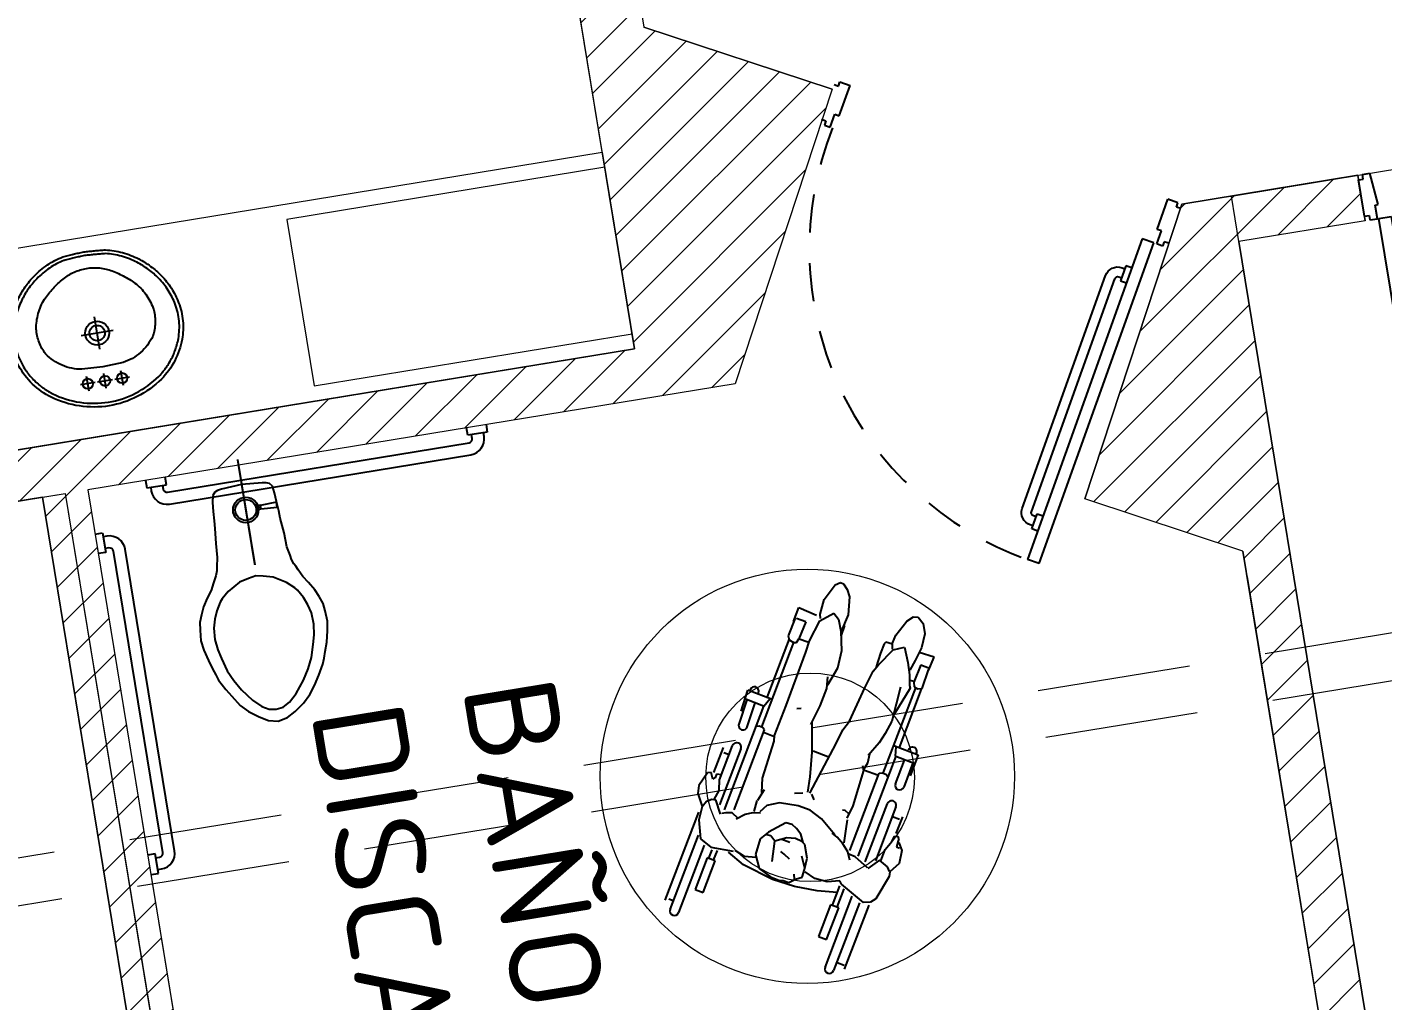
# Model space of a CAD drawing. Header units: metres. Extents: x 2 to 659295185, y -28 to 1124222152.
# Drawn here: x 655625.574 to 655629.992, y 1126396.661 to 1126399.835 of the extents above; entities that cross this region are included whole.
import ezdxf

# ---------------------------------------------------------------- set-up
doc = ezdxf.new("R2010")
doc.units = ezdxf.units.M
doc.header["$MEASUREMENT"] = 0
for name, pattern in [('CCSM_C1_CUERPO EL$0$CONTINUA', [0]), ('CCSM_C1_CUERPO EL$0$DASHED', [0.75, 0.5, -0.25]), ('CCSM_C1_CUERPO EL$0$HIDDEN', [0.375, 0.25, -0.125]), ('CCSM_C1_CUERPO EL$0$HIDDEN2', [0.1875, 0.125, -0.0625]), ('DASHDOT', [1, 0.5, -0.25, 0, -0.25])]:
    doc.linetypes.add(name, pattern=pattern)
doc.layers.get('0').update_dxf_attribs({"linetype": 'CONTINUOUS'})
for name, color, linetype in [('CCSM_C1_CUERPO EL$0$A-AREAS COMERCIALES', 151, 'CONTINUOUS'), ('CCSM_C1_CUERPO EL$0$A-PARED', 2, 'CCSM_C1_CUERPO EL$0$CONTINUA'), ('CCSM_C1_CUERPO EL$0$A-PROYECCIONES', 5, 'CCSM_C1_CUERPO EL$0$DASHED'), ('CCSM_C1_CUERPO EL$0$A-PUERTA', 5, 'CCSM_C1_CUERPO EL$0$CONTINUA'), ('CCSM_C1_CUERPO EL$0$A-SANITARIOS', 3, 'CONTINUOUS'), ('CCSM_C1_CUERPO EL$0$A-TEXTOS AREAS', 7, 'CCSM_C1_CUERPO EL$0$CONTINUA'), ('CCSM_C1_CUERPO EL$0$A_PAREDES DE SERVICIO', 2, 'CCSM_C1_CUERPO EL$0$CONTINUA')]:
    doc.layers.add(name, color=color, linetype=linetype)
doc.layers.add('LOCALES ASIGNADOS', color=41, linetype='DASHDOT', lineweight=0)
doc.styles.add('CCSM_C1_CUERPO EL$0$Standard', font='txt_____.ttf')

# ---------------------------------------------------------------- blocks, each defined once
blk = doc.blocks.new('CCSM_C1_CUERPO EL$0$lavamanos')
at = {"linetype": 'Continuous'}
for p, q in [((-1.14567, -2.91338), (-2.87008, -2.91338)), ((-2.00787, -2.04724), (-2.00787, -3.77559)), ((-0.8622, -2.91338), (0.8622, -2.91338)), ((0, -2.04724), (0, -3.77559)), ((1.14567, -2.91338), (2.87008, -2.91338)), ((2.00787, -2.04724), (2.00787, -3.77559)), ((0, -6.61811), (0, -10.38976)), ((-1.88583, -8.50393), (1.88583, -8.50393))]:
    blk.add_line(p, q, dxfattribs=at)
for points in [[(0, -17.99212), (-0.15602, -17.98496), (-0.31178, -17.97732), (-0.46676, -17.96923), (-0.62247, -17.96061), (-0.7774, -17.95154), (-0.93305, -17.94193), (-1.08792, -17.93189), (-1.24321, -17.92132), (-1.24409, -17.92126), (-1.40018, -17.91107), (-1.55581, -17.90029), (-1.7108, -17.88895), (-1.86635, -17.87695), (-2.02185, -17.86434), (-2.17729, -17.85112), (-2.33209, -17.83734), (-2.48664, -17.82298), (-2.48819, -17.82283), (-2.7321, -17.76466), (-2.9741, -17.70033), (-3.21422, -17.62983), (-3.4526, -17.55314), (-3.68878, -17.47039), (-3.92289, -17.38154), (-4.15451, -17.28676), (-4.3831, -17.18628), (-4.38583, -17.18504), (-4.61263, -17.07783), (-4.836, -16.96507), (-5.05637, -16.84657), (-5.2736, -16.7224), (-5.48754, -16.59265), (-5.69793, -16.45748), (-5.90487, -16.31683), (-6.10726, -16.17149), (-6.11024, -16.16929), (-6.27287, -16.04616), (-6.43208, -15.92036), (-6.58866, -15.7913), (-6.74256, -15.65905), (-6.8937, -15.52366), (-7.04202, -15.38519), (-7.18756, -15.24358), (-7.32904, -15.10015), (-7.33071, -15.09842), (-7.47169, -14.95052), (-7.6088, -14.80093), (-7.74293, -14.64866), (-7.87401, -14.49376), (-8.00211, -14.33619), (-8.12696, -14.17623), (-8.24863, -14.01384), (-8.36614, -13.85039), (-8.36797, -13.84777), (-8.50025, -13.65325), (-8.62668, -13.45667), (-8.74803, -13.25691), (-8.86431, -13.054), (-8.9753, -12.8483), (-9.08105, -12.6397), (-9.18137, -12.42859), (-9.27559, -12.21653), (-9.36657, -11.99892), (-9.45134, -11.78056), (-9.53044, -11.56007), (-9.6038, -11.33761), (-9.67138, -11.11333), (-9.73313, -10.88737), (-9.78902, -10.6599), (-9.83858, -10.43307), (-9.88817, -10.16833), (-9.9285, -9.90369), (-9.95981, -9.63782), (-9.98205, -9.37117), (-9.99523, -9.10379), (-9.99931, -8.83997), (-9.99443, -8.57243), (-9.98031, -8.30315), (-9.98012, -8.30043), (-9.95723, -8.03641), (-9.92507, -7.77125), (-9.88387, -7.50746), (-9.83362, -7.24512), (-9.77443, -6.98478), (-9.70635, -6.72662), (-9.62943, -6.47083), (-9.54331, -6.21653), (-9.54108, -6.21034), (-9.42519, -5.90571), (-9.29761, -5.60409), (-9.15896, -5.30725), (-9.0095, -5.0157), (-8.84949, -4.72997), (-8.67901, -4.45019), (-8.49844, -4.17699), (-8.30709, -3.90944), (-8.10673, -3.65144), (-7.896, -3.39996), (-7.67614, -3.15661), (-7.44739, -2.92165), (-7.21002, -2.69534), (-6.96428, -2.47795), (-6.71071, -2.26995), (-6.44882, -2.07086), (-6.4474, -2.06985), (-6.09342, -1.8285), (-5.72945, -1.60035), (-5.35697, -1.38637), (-4.97653, -1.1869), (-4.58869, -1.00223), (-4.19402, -0.83262), (-3.79311, -0.67834), (-3.38583, -0.53937), (-3.38148, -0.53797), (-2.97062, -0.41452), (-2.55462, -0.30671), (-2.1348, -0.21491), (-1.71177, -0.13925), (-1.28615, -0.07986), (-0.85858, -0.03682), (-0.42966, -0.01018), (0, 0), (0.42963, -0.01033), (0.85867, -0.03702), (1.28621, -0.08015), (1.71194, -0.13969), (2.13491, -0.21549), (2.55482, -0.30751), (2.97072, -0.41554), (3.38189, -0.53937), (3.78887, -0.67819), (4.18996, -0.83242), (4.58469, -1.00185), (4.97278, -1.18636), (5.35351, -1.38562), (5.72617, -1.59924), (6.0905, -1.82709), (6.44479, -2.068), (6.44882, -2.07086), (6.45017, -2.07185), (6.71159, -2.27052), (6.96469, -2.47832), (7.20981, -2.69548), (7.4466, -2.9217), (7.67469, -3.15662), (7.89383, -3.39998), (8.10359, -3.65128), (8.30315, -3.90944), (8.49534, -4.17689), (8.67685, -4.45036), (8.84803, -4.73025), (9.00872, -5.01629), (9.1587, -5.30809), (9.29776, -5.60525), (9.42572, -5.90736), (9.54188, -6.21255), (9.54331, -6.21653), (9.62943, -6.47084), (9.70633, -6.72652), (9.77441, -6.98469), (9.83361, -7.24504), (9.88386, -7.50739), (9.92507, -7.77118), (9.95722, -8.03623), (9.98013, -8.30043), (9.98032, -8.30315), (9.99443, -8.57236), (9.99931, -8.84003), (9.99523, -9.10374), (9.98205, -9.37112), (9.95979, -9.63791), (9.92848, -9.90378), (9.88817, -10.16832), (9.83858, -10.43307), (9.83797, -10.43598), (9.78765, -10.66236), (9.73129, -10.88918), (9.66927, -11.11468), (9.60166, -11.33855), (9.52854, -11.56054), (9.44988, -11.78078), (9.36576, -11.999), (9.27559, -12.21653), (9.18048, -12.42865), (9.07944, -12.63991), (8.97322, -12.84862), (8.86195, -13.05451), (8.74556, -13.25773), (8.6242, -13.45801), (8.49793, -13.65523), (8.36614, -13.85039), (8.24854, -14.01397), (8.12687, -14.17636), (8.00201, -14.33631), (7.87401, -14.49376), (7.74293, -14.64866), (7.6087, -14.80104), (7.47159, -14.95063), (7.33071, -15.09842), (7.18852, -15.24243), (7.04257, -15.38427), (6.89358, -15.52312), (6.74182, -15.65872), (6.58715, -15.79121), (6.42973, -15.92042), (6.26975, -16.04622), (6.1063, -16.16929), (5.90409, -16.31515), (5.69734, -16.45615), (5.48694, -16.59165), (5.27292, -16.72162), (5.05566, -16.84583), (4.83521, -16.96427), (4.61158, -17.07691), (4.38467, -17.18378), (4.38189, -17.18504), (4.15347, -17.28579), (3.92197, -17.38088), (3.68808, -17.46994), (3.4521, -17.55286), (3.2139, -17.62968), (2.9738, -17.7003), (2.73195, -17.76467), (2.48819, -17.82283), (2.48664, -17.82298), (2.33209, -17.83734), (2.17669, -17.85117), (2.02124, -17.86439), (1.86635, -17.87695), (1.7108, -17.88895), (1.55521, -17.90034), (1.39957, -17.91111), (1.24409, -17.92126), (1.24321, -17.92132), (1.08792, -17.93189), (0.9323, -17.94198), (0.7774, -17.95154), (0.62172, -17.96065), (0.46676, -17.96923), (0.31102, -17.97736), (0.15602, -17.98496), (0, -17.99212)], [(0, -16.06299), (-0.18792, -16.0599), (-0.37554, -16.05066), (-0.56285, -16.03525), (-0.74947, -16.01371), (-0.93536, -15.98605), (-1.12025, -15.95229), (-1.30384, -15.91251), (-1.4859, -15.86675), (-1.48819, -15.86614), (-1.49138, -15.86528), (-1.672, -15.81354), (-1.8507, -15.75596), (-2.02734, -15.69259), (-2.20181, -15.62348), (-2.374, -15.54866), (-2.54358, -15.46828), (-2.71043, -15.3824), (-2.87402, -15.29133), (-3.04605, -15.19008), (-3.21542, -15.08647), (-3.38315, -14.9799), (-3.5489, -14.8706), (-3.71277, -14.7585), (-3.87486, -14.64352), (-4.03483, -14.52591), (-4.19175, -14.40641), (-4.19291, -14.40551), (-4.34937, -14.28142), (-4.50255, -14.1558), (-4.65382, -14.02758), (-4.80284, -13.89704), (-4.94986, -13.76398), (-5.09456, -13.62867), (-5.23718, -13.49089), (-5.37629, -13.35207), (-5.37795, -13.35039), (-5.37876, -13.34942), (-5.52197, -13.17233), (-5.65854, -12.99125), (-5.78892, -12.80566), (-5.91297, -12.61578), (-6.03053, -12.42182), (-6.14144, -12.2241), (-6.24566, -12.02265), (-6.34252, -11.81889), (-6.34294, -11.81798), (-6.4347, -11.60908), (-6.51887, -11.39832), (-6.59586, -11.18484), (-6.66561, -10.96878), (-6.72798, -10.75058), (-6.78293, -10.5304), (-6.83039, -10.30848), (-6.87008, -10.08661), (-6.87037, -10.08329), (-6.88356, -9.88894), (-6.88978, -9.69559), (-6.88918, -9.50479), (-6.88176, -9.31148), (-6.86748, -9.11856), (-6.84635, -8.92626), (-6.81842, -8.73484), (-6.78346, -8.5433), (-6.78313, -8.54172), (-6.74096, -8.35347), (-6.69168, -8.16565), (-6.63561, -7.97975), (-6.57283, -7.796), (-6.50342, -7.61466), (-6.42746, -7.43595), (-6.34506, -7.26013), (-6.25591, -7.08661), (-6.08348, -6.85262), (-5.89907, -6.62679), (-5.70371, -6.41048), (-5.49777, -6.20413), (-5.28179, -6.00827), (-5.05633, -5.82341), (-4.82195, -5.65), (-4.57874, -5.48819), (-4.32876, -5.34015), (-4.07122, -5.20434), (-3.80737, -5.08145), (-3.53769, -4.97171), (-3.26299, -4.87546), (-2.9838, -4.79287), (-2.70086, -4.72417), (-2.41481, -4.66952), (-2.41339, -4.66929), (0, -4.56693), (2.41339, -4.66929), (2.41481, -4.66952), (2.70086, -4.72417), (2.98371, -4.79285), (3.26291, -4.87543), (3.5376, -4.97168), (3.80729, -5.08142), (4.07114, -5.2043), (4.32869, -5.34011), (4.57874, -5.48819), (4.82187, -5.64995), (5.05626, -5.82335), (5.28173, -6.00821), (5.49771, -6.20407), (5.70365, -6.41042), (5.89907, -6.62679), (6.08348, -6.85262), (6.25591, -7.08661), (6.34414, -7.2601), (6.42574, -7.43587), (6.50097, -7.61437), (6.5698, -7.79552), (6.63207, -7.97894), (6.68777, -8.16455), (6.73678, -8.35195), (6.77883, -8.5399), (6.77953, -8.5433), (6.81538, -8.73475), (6.84411, -8.92617), (6.8659, -9.11858), (6.88074, -9.31165), (6.88859, -9.50514), (6.88948, -9.69608), (6.88343, -9.88963), (6.8703, -10.08407), (6.87008, -10.08661), (6.83037, -10.30858), (6.7829, -10.5305), (6.72795, -10.75068), (6.66558, -10.96888), (6.59586, -11.18484), (6.51887, -11.39832), (6.4347, -11.60908), (6.34294, -11.81798), (6.34252, -11.81889), (6.24562, -12.02262), (6.14129, -12.22398), (6.03014, -12.42165), (5.91231, -12.61541), (5.78792, -12.80504), (5.65714, -12.9903), (5.52016, -13.17091), (5.37646, -13.34749), (5.37402, -13.35039), (5.23533, -13.48965), (5.09309, -13.6277), (4.94864, -13.76317), (4.8019, -13.89615), (4.65278, -14.02673), (4.50159, -14.15462), (4.34823, -14.27992), (4.19174, -14.40337), (4.18898, -14.40551), (4.03258, -14.52531), (3.87308, -14.64318), (3.71169, -14.75815), (3.54833, -14.87031), (3.38305, -14.97961), (3.2159, -15.08603), (3.04692, -15.18953), (2.87543, -15.29051), (2.87402, -15.29133), (2.87064, -15.29327), (2.7069, -15.38393), (2.53994, -15.46947), (2.37031, -15.54958), (2.19818, -15.62419), (2.02374, -15.69321), (1.84717, -15.75658), (1.66865, -15.81423), (1.48819, -15.86614), (1.4859, -15.86675), (1.30384, -15.91251), (1.12016, -15.95231), (0.93536, -15.98605), (0.74947, -16.01371), (0.56285, -16.03525), (0.37554, -16.05066), (0.18792, -16.0599), (0, -16.06299)]]:
    blk.add_lwpolyline(points, close=True, dxfattribs=at)
blk.add_lwpolyline([(0, -0.43307), (-0.0032, -0.43309), (-0.41557, -0.44293), (-0.82705, -0.4685), (-1.23741, -0.50981), (-1.64573, -0.56674), (-2.05158, -0.63924), (-2.45453, -0.72723), (-2.85365, -0.83052), (-3.24803, -0.94881), (-3.63967, -1.08338), (-4.02553, -1.23249), (-4.40547, -1.39606), (-4.77897, -1.57387), (-5.14533, -1.76558), (-5.50434, -1.97107), (-5.85533, -2.18998), (-6.19685, -2.42126), (-6.19827, -2.42231), (-6.2887, -2.49008), (-6.37749, -2.55848), (-6.46537, -2.62804), (-6.55222, -2.69867), (-6.63824, -2.77053), (-6.7233, -2.84351), (-6.80739, -2.91761), (-6.88976, -2.99212), (-6.97274, -3.06918), (-7.0539, -3.14641), (-7.13418, -3.22475), (-7.21345, -3.30404), (-7.29177, -3.38434), (-7.36908, -3.46561), (-7.44528, -3.54774), (-7.51968, -3.62992), (-7.52139, -3.63182), (-7.52994, -3.6414), (-7.53828, -3.65087), (-7.54653, -3.66038), (-7.55471, -3.66995), (-7.56284, -3.6796), (-7.57088, -3.68929), (-7.57885, -3.69904), (-7.58661, -3.70866), (-7.59313, -3.71598), (-7.60096, -3.72476), (-7.60895, -3.73372), (-7.61679, -3.74249), (-7.62464, -3.75126), (-7.63265, -3.7602), (-7.64051, -3.76896), (-7.64982, -3.77933), (-7.65354, -3.78346), (-7.77251, -3.92911), (-7.88765, -4.07645), (-7.9995, -4.22614), (-8.10806, -4.37823), (-8.2133, -4.53265), (-8.31516, -4.68931), (-8.4136, -4.84814), (-8.50787, -5.00787), (-8.50846, -5.00889), (-8.60047, -5.17295), (-8.6881, -5.33775), (-8.77195, -5.50437), (-8.85211, -5.67293), (-8.92848, -5.84325), (-9.00102, -6.01523), (-9.06964, -6.18868), (-9.13386, -6.3622), (-9.21541, -6.60277), (-9.2883, -6.84446), (-9.35302, -7.08859), (-9.40945, -7.33476), (-9.45752, -7.5827), (-9.49718, -7.83201), (-9.52841, -8.08263), (-9.55101, -8.3323), (-9.55118, -8.33464), (-9.56448, -8.58891), (-9.56894, -8.84181), (-9.56479, -9.09102), (-9.55192, -9.34362), (-9.53034, -9.59552), (-9.50007, -9.84664), (-9.46116, -10.09645), (-9.41339, -10.34645), (-9.36597, -10.56168), (-9.31264, -10.77768), (-9.25391, -10.99213), (-9.18973, -11.20515), (-9.12019, -11.41649), (-9.04537, -11.62587), (-8.96522, -11.83341), (-8.87925, -12.04028), (-8.87795, -12.0433), (-8.78772, -12.24568), (-8.69175, -12.44739), (-8.59074, -12.64662), (-8.48477, -12.84325), (-8.37396, -13.03704), (-8.25824, -13.2281), (-8.13777, -13.4162), (-8.01181, -13.60236), (-7.8991, -13.75924), (-7.78256, -13.91489), (-7.66288, -14.06833), (-7.54019, -14.21938), (-7.41464, -14.36786), (-7.28609, -14.51395), (-7.15468, -14.65748), (-7.01968, -14.79921), (-7.01804, -14.8009), (-6.88233, -14.93771), (-6.74301, -15.07248), (-6.60095, -15.20433), (-6.45608, -15.33332), (-6.30869, -15.4592), (-6.15872, -15.582), (-6.00614, -15.70177), (-5.85039, -15.81889), (-5.65802, -15.95721), (-5.46155, -16.09113), (-5.26164, -16.22013), (-5.05866, -16.34397), (-4.8525, -16.46272), (-4.64353, -16.57616), (-4.43164, -16.68435), (-4.21654, -16.7874), (-4.00016, -16.88334), (-3.7808, -16.97381), (-3.55914, -17.05851), (-3.33535, -17.13737), (-3.10943, -17.21039), (-2.88181, -17.27743), (-2.65252, -17.33848), (-2.42126, -17.3937), (-2.4164, -17.39414), (-2.26792, -17.40746), (-2.11711, -17.42063), (-1.96627, -17.43345), (-1.81637, -17.44583), (-1.66547, -17.45794), (-1.51454, -17.46969), (-1.36456, -17.48101), (-1.2126, -17.49212), (-1.21195, -17.49216), (-1.06192, -17.50172), (-0.91055, -17.51099), (-0.75821, -17.51996), (-0.60681, -17.5285), (-0.45538, -17.53668), (-0.30393, -17.54449), (-0.15246, -17.55193), (0, -17.55905), (0.00328, -17.5589), (0.15446, -17.55184), (0.30468, -17.54445), (0.45581, -17.53664), (0.60599, -17.52851), (0.75707, -17.51995), (0.90721, -17.51107), (1.05825, -17.50176), (1.20866, -17.49212), (1.36029, -17.48111), (1.51241, -17.46969), (1.66354, -17.45797), (1.8156, -17.44581), (1.96667, -17.43337), (2.11867, -17.42047), (2.26968, -17.4073), (2.42031, -17.39379), (2.42126, -17.3937), (2.65238, -17.33852), (2.88181, -17.27743), (3.10943, -17.21039), (3.33521, -17.13742), (3.55901, -17.05856), (3.7808, -16.97381), (4.00016, -16.88334), (4.21654, -16.7874), (4.43164, -16.68435), (4.6434, -16.57622), (4.8525, -16.46272), (5.05854, -16.34404), (5.26164, -16.22013), (5.46143, -16.09121), (5.65802, -15.95721), (5.85039, -15.81889), (6.00615, -15.70175), (6.15862, -15.58207), (6.30859, -15.45926), (6.4561, -15.33329), (6.60087, -15.20439), (6.74295, -15.07252), (6.88238, -14.93765), (7.01804, -14.8009), (7.01969, -14.79921), (7.02105, -14.79782), (7.15567, -14.65643), (7.28652, -14.5133), (7.41453, -14.36744), (7.53947, -14.21913), (7.66147, -14.06821), (7.78039, -13.91485), (7.89609, -13.75922), (8.00787, -13.60236), (8.0096, -13.59989), (8.13606, -13.41435), (8.25698, -13.22677), (8.37307, -13.03615), (8.48432, -12.84251), (8.59052, -12.64621), (8.69167, -12.44726), (8.78775, -12.24567), (8.87795, -12.0433), (8.87925, -12.04028), (8.96517, -11.83354), (9.04532, -11.62599), (9.12019, -11.41649), (9.18969, -11.20528), (9.25387, -10.99226), (9.31264, -10.77768), (9.36594, -10.56181), (9.41339, -10.34645), (9.46031, -10.09655), (9.49841, -9.84683), (9.528, -9.59584), (9.54903, -9.34411), (9.56147, -9.0917), (9.56532, -8.84263), (9.56069, -8.59006), (9.54733, -8.33598), (9.54724, -8.33464), (9.5471, -8.33258), (9.52539, -8.08282), (9.49496, -7.83221), (9.45595, -7.58269), (9.40843, -7.33476), (9.35241, -7.08849), (9.28802, -6.8444), (9.2153, -6.60265), (9.13386, -6.3622), (9.06964, -6.18868), (9.00097, -6.01512), (8.92843, -5.84313), (8.85211, -5.67293), (8.77195, -5.50437), (8.68804, -5.33764), (8.60041, -5.17283), (8.50846, -5.00889), (8.50787, -5.00787), (8.41351, -4.84809), (8.31492, -4.68927), (8.21283, -4.53269), (8.10729, -4.37842), (7.99834, -4.22653), (7.88605, -4.07709), (7.77047, -3.93019), (7.6509, -3.785), (7.64961, -3.78346), (7.64773, -3.78111), (7.64044, -3.77207), (7.63296, -3.7629), (7.6254, -3.75376), (7.6178, -3.74469), (7.61012, -3.73564), (7.60241, -3.72667), (7.59461, -3.71773), (7.58661, -3.70866), (7.5849, -3.70676), (7.57635, -3.69719), (7.56803, -3.68774), (7.55976, -3.6782), (7.55157, -3.66863), (7.54346, -3.65899), (7.53542, -3.6493), (7.52744, -3.63955), (7.51969, -3.62992), (7.44528, -3.54773), (7.36897, -3.46549), (7.29174, -3.38431), (7.21341, -3.30399), (7.13412, -3.22469), (7.05392, -3.14644), (6.97266, -3.06909), (6.88976, -2.99212), (6.8073, -2.91758), (6.7232, -2.84362), (6.63798, -2.77074), (6.55187, -2.69913), (6.46467, -2.62864), (6.3766, -2.55945), (6.28759, -2.49147), (6.19691, -2.42419), (6.19291, -2.42126), (5.85224, -2.18986), (5.50224, -1.97105), (5.1442, -1.76567), (4.77877, -1.5741), (4.40618, -1.39645), (4.02713, -1.23307), (3.64214, -1.08419), (3.25136, -0.94988), (3.24803, -0.94881), (2.85263, -0.8305), (2.45261, -0.72723), (2.04878, -0.63926), (1.64205, -0.56678), (1.2327, -0.50984), (0.82163, -0.46856), (0.40913, -0.44298), (-0.00394, -0.43307)], dxfattribs=at)
for centre, radius in [((-2.00787, -2.91338), 0.59055), ((0, -2.91338), 0.59055), ((2.00787, -2.91338), 0.59056), ((0, -8.50393), 1.37795), ((0, -8.50393), 0.88583)]:
    blk.add_circle(centre, radius, dxfattribs=at)
blk = doc.blocks.new('CCSM_C1_CUERPO EL$0$P.Izq 120.15')
for p, q in [((0.045, 1.11), (0.085, 1.11)), ((0.045, 1.11), (0.045, 0)), ((0.085, 0), (0.085, 1.11)), ((0.015, 0), (0.035, 0)), ((0.015, -0.015), (0.015, 0)), ((0.035, 0), (0.035, -0.045)), ((1.165, 0), (1.165, -0.045)), ((1.185, 0), (1.165, 0)), ((1.185, -0.015), (1.185, 0)), ((0, -0.015), (0.015, -0.015)), ((0.045, 0), (0.085, 0)), ((1.2, -0.015), (1.185, -0.015)), ((0.035, -0.045), (0.05, -0.045)), ((0.05, -0.045), (0.05, -0.15)), ((1.165, -0.045), (1.15, -0.045)), ((1.15, -0.045), (1.15, -0.15)), ((0, -0.135), (0.015, -0.135)), ((0.015, -0.135), (0.015, -0.15)), ((0.015, -0.15), (0.05, -0.15)), ((1.185, -0.15), (1.15, -0.15)), ((1.2, -0.135), (1.185, -0.135)), ((1.185, -0.135), (1.185, -0.15))]:
    blk.add_line(p, q)
at = {"color": 8, "linetype": 'CCSM_C1_CUERPO EL$0$HIDDEN', "ltscale": 0.5}
blk.add_arc((0.085, 0.0371), 1.0729, 358.02, 90, dxfattribs=at)
blk = doc.blocks.new('CCSM_C1_CUERPO EL$0$A$C477957CC')
for p, q in [((0.0644, 0.089), (1.06, 0.089)), ((0.0644, 0.05), (1.06, 0.05)), ((0, 0.025), (0.0644, 0.025)), ((0, 0), (0, 0.025)), ((0.0127, 0.025), (0.0127, 0.0373)), ((0.0517, 0.025), (0.0517, 0.0373)), ((0.0644, 0.025), (0.0644, 0)), ((1.06, 0.025), (1.06, 0)), ((1.1244, 0.025), (1.06, 0.025)), ((1.0727, 0.0373), (1.0727, 0.025)), ((1.1117, 0.0373), (1.1117, 0.025)), ((1.1244, 0), (1.1244, 0.025))]:
    blk.add_line(p, q)
at = {"extrusion": (0, 0, -1)}
for centre, major_axis, start_param, end_param in [((0.0644, 0.0373), (-0.0366, 0.0366), 5.497787, 7.068583), ((1.06, 0.0373), (-0.0366, 0.0366), 0.785398, 2.356194), ((0.0644, 0.0373), (-0.00898, 0.00898), 5.497787, 7.068583), ((1.06, 0.0373), (-0.00898, 0.00898), 0.785398, 2.356194)]:
    blk.add_ellipse(centre, major_axis=major_axis, ratio=1, start_param=start_param, end_param=end_param, dxfattribs=at)
blk = doc.blocks.new('CCSM_C1_CUERPO EL$0$A$C077E482F')
at = {"rotation": 248.3725170405168}
blk.add_blockref('CCSM_C1_CUERPO EL$0$P.Izq 120.15', (0.1395, -0.0552), dxfattribs=at)
blk.add_blockref('CCSM_C1_CUERPO EL$0$P.Izq 120.15', (0.1395, -0.0552), dxfattribs=at)
at = {"layer": 'CCSM_C1_CUERPO EL$0$A-SANITARIOS', "xscale": 0.8099999998583836, "yscale": 0.8099999998583836, "zscale": 0.8099999998583836, "rotation": 158.3725170225021}
blk.add_blockref('CCSM_C1_CUERPO EL$0$A$C477957CC', (1.0484, -0.507), dxfattribs=at)
blk.add_blockref('CCSM_C1_CUERPO EL$0$A$C477957CC', (1.0484, -0.507), dxfattribs=at)
blk = doc.blocks.new('CCSM_C1_CUERPO EL$0$water')
at = {"linetype": 'Continuous'}
for p, q in [((-1.78, 25.69), (-2.85, 24.95)), ((-0.83, 26.23), (-1.78, 25.69)), ((0.24, 26.46), (-0.83, 26.23)), ((1.3, 26.21), (0.24, 26.46)), ((2.24, 25.65), (1.3, 26.21)), ((3.29, 24.89), (2.24, 25.65)), ((-3.68, 24.13), (-4.36, 23.23)), ((-2.85, 24.95), (-3.68, 24.13)), ((-1.32, 24.58), (-2.23, 23.76)), ((-0.56, 25.01), (-1.32, 24.58)), ((0.23, 25.12), (-0.56, 25.01)), ((1.01, 24.99), (0.23, 25.12)), ((1.76, 24.55), (1.01, 24.99)), ((2.65, 23.72), (1.76, 24.55)), ((4.11, 24.06), (3.29, 24.89)), ((4.85, 22.91), (4.11, 24.06)), ((-4.36, 23.23), (-5, 22.17)), ((-2.23, 23.76), (-3.26, 22.43)), ((3.67, 22.37), (2.65, 23.72)), ((5.4, 22.08), (4.85, 22.91)), ((-5.64, 21.04), (-5.92, 20.41)), ((-5, 22.17), (-5.64, 21.04)), ((-3.98, 21.3), (-4.54, 20.12)), ((-3.26, 22.43), (-3.98, 21.3)), ((4.36, 21.22), (3.67, 22.37)), ((4.9, 20.04), (4.36, 21.22)), ((6.01, 20.93), (5.4, 22.08)), ((-6.12, 19.7), (-6.49, 18.72)), ((-5.92, 20.41), (-6.12, 19.7)), ((-4.54, 20.12), (-4.95, 18.71)), ((5.29, 18.61), (4.9, 20.04)), ((6.21, 20.3), (6.01, 20.93)), ((6.48, 19.59), (6.21, 20.3)), ((6.74, 18.6), (6.48, 19.59)), ((-6.49, 18.72), (-6.77, 17.5)), ((-4.95, 18.71), (-5.24, 17.69)), ((5.55, 17.59), (5.29, 18.61)), ((7.09, 17.38), (6.74, 18.6)), ((-6.77, 17.5), (-6.94, 16.44)), ((-5.24, 17.69), (-5.4, 16.51)), ((-5.4, 16.51), (-5.34, 15.25)), ((5.7, 16.41), (5.55, 17.59)), ((7.23, 16.31), (7.09, 17.38)), ((-6.94, 16.44), (-6.87, 15.26)), ((-6.87, 15.26), (-6.76, 14.43)), ((-5.34, 15.25), (-5.07, 14.3)), ((5.32, 14.2), (5.61, 15.15)), ((5.61, 15.15), (5.7, 16.41)), ((7.02, 14.31), (7.14, 15.13)), ((7.14, 15.13), (7.23, 16.31)), ((-6.76, 14.43), (-6.45, 13.6)), ((-6.45, 13.6), (-6.11, 12.77)), ((-5.07, 14.3), (-4.72, 13.43)), ((4.96, 13.34), (5.32, 14.2)), ((6.7, 13.48), (7.02, 14.31)), ((-6.11, 12.77), (-5.56, 11.86)), ((-4.72, 13.43), (-4.22, 12.52)), ((-4.22, 12.52), (-3.95, 12.2)), ((-3.95, 12.2), (-3.16, 11.49)), ((3.37, 11.43), (4.16, 12.13)), ((4.16, 12.13), (4.44, 12.44)), ((4.44, 12.44), (4.96, 13.34)), ((5.77, 11.76), (6.33, 12.66)), ((6.33, 12.66), (6.7, 13.48)), ((-5.56, 11.86), (-5.02, 11.11)), ((-5.02, 11.11), (-4.63, 10.32)), ((-3.16, 11.49), (-1.79, 10.65)), ((-1.79, 10.65), (-0.73, 10.36)), ((0.92, 10.35), (1.99, 10.61)), ((1.99, 10.61), (3.37, 11.43)), ((4.82, 10.23), (5.22, 11.02)), ((5.22, 11.02), (5.77, 11.76)), ((-4.63, 10.32), (-4.44, 9.88)), ((-4.44, 9.88), (-4.28, 9.57)), ((-4.28, 9.57), (-4.09, 9.05)), ((-4.09, 9.05), (-4.02, 8.58)), ((-0.73, 10.36), (0.09, 10.2)), ((0.09, 10.2), (0.92, 10.35)), ((4.25, 8.98), (4.46, 9.49)), ((4.46, 9.49), (4.62, 9.8)), ((4.62, 9.8), (4.82, 10.23)), ((-4.02, 8.58), (-3.83, 7.59)), ((-3.83, 7.59), (-3.77, 6.02)), ((0, -2.83), (0, 8.98)), ((3.87, 5.95), (3.97, 7.52)), ((3.97, 7.52), (4.17, 8.51)), ((4.17, 8.51), (4.25, 8.98)), ((-3.77, 6.02), (-3.62, 4.36)), ((3.7, 4.3), (3.87, 5.95)), ((-3.62, 4.36), (-3.59, 3.54)), ((-3.59, 3.54), (-3.52, 2.47)), ((-1.67, 2.97), (-3.48, 3.1)), ((-3.48, 3.1), (-3.48, 2.55)), ((-1.35, 3.08), (-1.36, 2.45)), ((-1.15, 3.08), (-1.35, 3.08)), ((-1.16, 2.45), (-1.15, 3.08)), ((3.57, 2.41), (3.65, 3.47)), ((3.65, 3.47), (3.7, 4.3)), ((-3.52, 2.47), (-3.45, 1.49)), ((-3.48, 2.55), (-1.67, 2.61)), ((-1.67, 2.61), (-1.67, 2.97)), ((-1.39, 2.97), (-1.67, 2.97)), ((-1.67, 2.97), (-1.67, 2.57)), ((-1.67, 2.57), (-1.39, 2.57)), ((-1.39, 2.57), (-1.39, 2.97)), ((-1.36, 2.45), (-1.16, 2.45)), ((3.48, 1.43), (3.57, 2.41)), ((-3.45, 1.49), (-3.34, 0.74)), ((-3.34, 0.74), (-3.07, 0.38)), ((-3.07, 0.38), (-2.71, 0.26)), ((-2.71, 0.26), (-2.28, 0.18)), ((-2.28, 0.18), (0, 0)), ((0, 0), (2.28, 0.14)), ((2.28, 0.14), (2.72, 0.21)), ((2.72, 0.21), (3.07, 0.33)), ((3.07, 0.33), (3.35, 0.68)), ((3.35, 0.68), (3.48, 1.43))]:
    blk.add_line(p, q, dxfattribs=at)
at = {"linetype": 'Continuous', "const_width": 0.2}
blk.add_lwpolyline([(0, -2.83), (0, 8.98)], dxfattribs=at)
for radius in [1.41, 1.16]:
    blk.add_circle((0, 2.84), radius)
blk = doc.blocks.new('CCSM_C1_CUERPO EL$0$A$C7EB734CE')
for p, q in [((0.4253, 0.0418), (0.4044, 0.0365)), ((0.4662, 0.0326), (0.4253, 0.0418)), ((0.3583, 0.0171), (0.1043, 0.0171)), ((0.1115, 0.0092), (0.1115, -0.0041)), ((0.3393, 0.0092), (0.2925, -0.0133)), ((0.3762, 0.0132), (0.3393, 0.0092)), ((0.4044, 0.0365), (0.3762, 0.0132)), ((0.3762, 0.0132), (0.3936, 0.0075)), ((0.3936, 0.0075), (0.4038, -0.0045)), ((0.4552, 0.0129), (0.4705, 0.0236)), ((0.4607, 0.008), (0.4552, 0.0129)), ((0.4714, 0.0082), (0.4607, 0.008)), ((0.4705, 0.0236), (0.4662, 0.0326)), ((0.4746, -0.0046), (0.4714, 0.0082)), ((0.5447, 0.0171), (0.4722, 0.0171)), ((0.5319, -0.0055), (0.5319, 0.0101)), ((0.6881, 0.003), (0.6187, -0.0002)), ((0.7132, 0.0102), (0.6531, 0.0069)), ((0.6881, -0.0455), (0.6881, 0.0088)), ((0.7132, -0.0608), (0.7132, 0.0101)), ((0.7165, 0.0043), (0.7132, 0.0042)), ((0.0858, -0.0048), (0.2999, -0.0048)), ((0.2807, -0.0293), (0.0858, -0.0293)), ((0.2925, -0.0133), (0.2818, -0.0476)), ((0.3741, -0.0403), (0.4057, -0.0145)), ((0.5585, -0.0293), (0.3968, -0.0293)), ((0.4038, -0.0045), (0.4057, -0.0145)), ((0.4052, -0.0103), (0.4323, -0.0143)), ((0.4323, -0.0143), (0.4609, -0.0045)), ((0.46, -0.0048), (0.5585, -0.0048)), ((0.6198, -0.024), (0.6879, -0.0208)), ((0.7132, -0.0197), (0.7176, -0.0195)), ((0.2514, -0.0486), (0.1598, -0.0486)), ((0.1598, -0.0486), (0.1598, -0.0721)), ((0.1598, -0.0721), (0.2514, -0.0721)), ((0.2514, -0.0721), (0.2514, -0.0486)), ((0.2514, -0.0673), (0.2795, -0.0673)), ((0.252, -0.0536), (0.276, -0.0536)), ((0.2818, -0.0476), (0.2935, -0.1081)), ((0.3826, -0.0524), (0.3774, -0.0434)), ((0.3805, -0.0886), (0.3892, -0.0687)), ((0.3892, -0.0687), (0.3826, -0.0524)), ((0.6881, -0.0455), (0.3884, -0.0455)), ((0.398, -0.0707), (0.6295, -0.0707)), ((0.6214, -0.0996), (0.6218, -0.0706)), ((0.6334, -0.0529), (0.6295, -0.0455)), ((0.6295, -0.0707), (0.6334, -0.0634)), ((0.6334, -0.0634), (0.6334, -0.0529)), ((0.6338, -0.0605), (0.8803, -0.0605)), ((0.6882, -0.0457), (0.7127, -0.0539)), ((0.8822, -0.0454), (0.7132, -0.0454)), ((0.88, -0.0462), (0.877, -0.0602)), ((0.8772, -0.061), (0.8795, -0.067)), ((0.8795, -0.067), (0.8917, -0.0698)), ((0.8892, -0.04), (0.88, -0.0462)), ((0.9402, -0.0407), (0.8892, -0.04)), ((0.9409, -0.0714), (0.8917, -0.0698)), ((0.8918, -0.0709), (0.8924, -0.0956)), ((0.9703, -0.0384), (0.9299, -0.039)), ((0.9409, -0.0714), (0.9407, -0.044)), ((0.9704, -0.0393), (0.9683, -0.091)), ((0.2688, -0.1465), (0.2862, -0.0968)), ((0.3973, -0.1026), (0.3763, -0.0845)), ((0.4079, -0.1199), (0.3973, -0.1026)), ((0.5052, -0.1116), (0.6099, -0.1052)), ((0.6099, -0.1052), (0.6242, -0.1007)), ((0.6242, -0.1007), (0.7108, -0.1017)), ((0.7108, -0.1017), (0.8649, -0.1003)), ((0.8649, -0.1003), (0.8966, -0.0988)), ((0.8966, -0.0988), (0.957, -0.1055)), ((0.957, -0.1055), (0.9898, -0.1337)), ((0.9636, -0.1043), (0.9738, -0.1)), ((0.9738, -0.1), (1.0148, -0.0961)), ((1.0148, -0.0961), (1.0624, -0.1094)), ((1.0624, -0.1094), (1.0729, -0.1204)), ((0.2969, -0.111), (0.2912, -0.1399)), ((0.2912, -0.1399), (0.3002, -0.1717)), ((0.4154, -0.1403), (0.4079, -0.1199)), ((0.413, -0.1228), (0.4438, -0.12)), ((0.4403, -0.1489), (0.4174, -0.1371)), ((0.4458, -0.1212), (0.4789, -0.1275)), ((0.4682, -0.1239), (0.5052, -0.1116)), ((0.7144, -0.1316), (0.7187, -0.1418)), ((0.9898, -0.1337), (0.9791, -0.1504)), ((1.062, -0.1444), (1.0459, -0.1571)), ((1.0733, -0.1296), (1.062, -0.1444)), ((1.0729, -0.1204), (1.0733, -0.1296)), ((0.2593, -0.2342), (0.2688, -0.1465)), ((0.3062, -0.1674), (0.2747, -0.1896)), ((0.3502, -0.1644), (0.3062, -0.1674)), ((0.3745, -0.1785), (0.3502, -0.1644)), ((0.3674, -0.1879), (0.3663, -0.1768)), ((0.4148, -0.2136), (0.3745, -0.1785)), ((0.4594, -0.1784), (0.4403, -0.1489)), ((0.47, -0.2284), (0.4594, -0.1784)), ((0.7424, -0.1873), (0.6864, -0.1817)), ((0.8229, -0.1782), (0.7929, -0.1872)), ((0.9507, -0.1683), (0.9018, -0.1891)), ((0.9691, -0.1719), (0.9385, -0.1734)), ((0.9791, -0.1504), (0.9507, -0.1683)), ((0.9989, -0.1713), (0.9532, -0.1691)), ((1.0459, -0.1571), (0.9989, -0.1713)), ((0.2747, -0.1896), (0.2644, -0.2268)), ((0.3577, -0.2028), (0.3041, -0.215)), ((0.3584, -0.2033), (0.3674, -0.1879)), ((0.3784, -0.2304), (0.3584, -0.2033)), ((0.4166, -0.2307), (0.4148, -0.2136)), ((0.4982, -0.2072), (0.5069, -0.2275)), ((0.6184, -0.2107), (0.5542, -0.2297)), ((0.6927, -0.1831), (0.6184, -0.2107)), ((0.6215, -0.2558), (0.6217, -0.2138)), ((0.7929, -0.1872), (0.7424, -0.1873)), ((0.8543, -0.1957), (0.8019, -0.186)), ((0.9018, -0.1891), (0.8543, -0.1957)), ((0.2627, -0.2967), (0.2593, -0.2342)), ((0.2644, -0.2268), (0.2638, -0.2506)), ((0.2638, -0.2506), (0.2674, -0.2623)), ((0.3269, -0.2574), (0.3346, -0.2396)), ((0.3346, -0.2396), (0.3379, -0.228)), ((0.3696, -0.2421), (0.3697, -0.2195)), ((0.3851, -0.2529), (0.3784, -0.2304)), ((0.3834, -0.2714), (0.3851, -0.2529)), ((0.4008, -0.2619), (0.4107, -0.2461)), ((0.4107, -0.2461), (0.4166, -0.2307)), ((0.4707, -0.2624), (0.47, -0.2284)), ((0.5115, -0.2503), (0.5001, -0.2615)), ((0.5129, -0.2452), (0.6631, -0.2643)), ((0.5542, -0.2297), (0.5133, -0.2388)), ((0.2674, -0.2623), (0.2676, -0.2781)), ((0.2676, -0.2781), (0.2823, -0.2922)), ((0.2811, -0.289), (0.2933, -0.2837)), ((0.2823, -0.2922), (0.2938, -0.3063)), ((0.3465, -0.2846), (0.3192, -0.3034)), ((0.3462, -0.301), (0.3787, -0.2818)), ((0.3787, -0.2818), (0.3834, -0.2714)), ((0.3821, -0.2764), (0.4008, -0.2619)), ((0.4592, -0.2997), (0.4707, -0.2624)), ((0.6631, -0.2643), (0.7043, -0.2683)), ((0.7043, -0.2683), (0.7323, -0.2767)), ((0.7323, -0.2767), (0.7339, -0.2796)), ((0.7323, -0.2767), (0.8308, -0.2831)), ((0.8308, -0.2831), (0.8814, -0.2882)), ((0.8814, -0.2882), (0.9022, -0.2959)), ((0.9337, -0.2891), (0.8948, -0.292)), ((0.9603, -0.2894), (0.9337, -0.2891)), ((0.9667, -0.2924), (0.9603, -0.2894)), ((0.9678, -0.3107), (0.9667, -0.2924)), ((0.2735, -0.3581), (0.2627, -0.2967)), ((0.2938, -0.3063), (0.3155, -0.3049)), ((0.3027, -0.3401), (0.3103, -0.3091)), ((0.3155, -0.3049), (0.3462, -0.301)), ((0.4315, -0.3484), (0.4592, -0.2997)), ((0.9022, -0.2959), (0.9543, -0.3181)), ((0.9543, -0.3181), (0.9719, -0.3437)), ((0.955, -0.3162), (0.9703, -0.3097)), ((0.9703, -0.3097), (0.9938, -0.3103)), ((0.9938, -0.3103), (1.0392, -0.3249)), ((1.0392, -0.3249), (1.0572, -0.3377)), ((0.2886, -0.4098), (0.2735, -0.3581)), ((0.3065, -0.3743), (0.3027, -0.3401)), ((0.4166, -0.3775), (0.4285, -0.3567)), ((0.4285, -0.3567), (0.4334, -0.3402)), ((0.4812, -0.3649), (0.4576, -0.3704)), ((0.5223, -0.3661), (0.4853, -0.3628)), ((0.4985, -0.3634), (0.5034, -0.3513)), ((0.5034, -0.3513), (0.5013, -0.3439)), ((0.6217, -0.3586), (0.5223, -0.3661)), ((0.633, -0.3513), (0.6217, -0.3586)), ((0.6435, -0.3622), (0.6217, -0.3577)), ((0.6232, -0.3992), (0.6226, -0.3615)), ((0.6681, -0.3587), (0.6435, -0.3622)), ((0.7066, -0.3722), (0.6639, -0.3567)), ((0.9719, -0.3437), (0.9366, -0.3671)), ((1.0604, -0.3499), (1.0497, -0.3687)), ((1.0572, -0.3377), (1.0604, -0.3499)), ((0.3206, -0.4055), (0.3065, -0.3743)), ((0.3824, -0.4103), (0.4018, -0.3975)), ((0.4018, -0.3975), (0.4166, -0.3775)), ((0.4064, -0.4013), (0.6295, -0.4013)), ((0.4576, -0.3704), (0.4199, -0.3786)), ((0.6295, -0.4013), (0.6334, -0.4087)), ((0.7355, -0.3777), (0.7066, -0.3722)), ((0.7735, -0.3831), (0.7355, -0.3777)), ((0.8669, -0.3728), (0.7735, -0.3831)), ((0.8736, -0.3973), (0.794, -0.3826)), ((0.8805, -0.393), (0.8736, -0.3973)), ((0.907, -0.383), (0.8805, -0.393)), ((0.8922, -0.401), (0.8808, -0.4062)), ((0.9426, -0.4018), (0.8922, -0.401)), ((0.894, -0.3895), (0.8951, -0.3997)), ((0.9366, -0.3671), (0.907, -0.383)), ((0.9482, -0.3842), (0.9193, -0.3798)), ((0.9426, -0.4018), (0.9431, -0.427)), ((0.9864, -0.3874), (0.9482, -0.3842)), ((0.975, -0.4288), (0.9724, -0.3862)), ((1.0253, -0.3824), (0.9864, -0.3874)), ((1.0497, -0.3687), (1.0253, -0.3824)), ((0.1598, -0.4048), (0.1598, -0.4283)), ((0.2514, -0.4048), (0.1598, -0.4048)), ((0.1598, -0.4283), (0.2514, -0.4283)), ((0.2514, -0.4283), (0.2514, -0.4048)), ((0.2514, -0.4235), (0.3047, -0.4235)), ((0.252, -0.4098), (0.3083, -0.4098)), ((0.2888, -0.486), (0.3138, -0.4127)), ((0.3138, -0.4127), (0.3206, -0.4055)), ((0.3801, -0.4625), (0.3962, -0.4211)), ((0.3962, -0.4211), (0.3961, -0.4023)), ((0.6881, -0.4265), (0.4004, -0.4265)), ((0.6334, -0.4191), (0.6295, -0.4265)), ((0.6334, -0.4087), (0.6334, -0.4191)), ((0.6338, -0.4115), (0.8803, -0.4115)), ((0.6881, -0.4265), (0.6881, -0.482)), ((0.6882, -0.4263), (0.7127, -0.4181)), ((0.7132, -0.4113), (0.7132, -0.4822)), ((0.8822, -0.4267), (0.7132, -0.4267)), ((0.8808, -0.4062), (0.879, -0.4165)), ((0.879, -0.4165), (0.8847, -0.4281)), ((0.8847, -0.4281), (0.9378, -0.4263)), ((0.9364, -0.4269), (0.975, -0.4288)), ((0.0884, -0.451), (0.2939, -0.451)), ((0.411, -0.4853), (0.3787, -0.4635)), ((0.3932, -0.451), (0.561, -0.451)), ((0.6183, -0.4524), (0.6865, -0.4524)), ((0.714, -0.4524), (0.7162, -0.4524)), ((0.2843, -0.4755), (0.0884, -0.4755)), ((0.2867, -0.5013), (0.1019, -0.5013)), ((0.1112, -0.4969), (0.1112, -0.4767)), ((0.2963, -0.5034), (0.2888, -0.486)), ((0.31, -0.5134), (0.2963, -0.5034)), ((0.4017, -0.512), (0.411, -0.4853)), ((0.561, -0.4755), (0.4052, -0.4755)), ((0.4102, -0.4897), (0.4432, -0.4892)), ((0.4432, -0.4892), (0.4696, -0.4988)), ((0.4696, -0.4988), (0.4853, -0.5001)), ((0.484, -0.5133), (0.4887, -0.5099)), ((0.4853, -0.5001), (0.4887, -0.5099)), ((0.5423, -0.5013), (0.4937, -0.5013)), ((0.5326, -0.4969), (0.5326, -0.4767)), ((0.6881, -0.4762), (0.6183, -0.4762)), ((0.7132, -0.4822), (0.653, -0.4817)), ((0.7162, -0.4762), (0.7129, -0.4762)), ((0.379, -0.525), (0.31, -0.5134)), ((0.3913, -0.5227), (0.379, -0.525)), ((0.4215, -0.5376), (0.3913, -0.5227)), ((0.3918, -0.5216), (0.4017, -0.512)), ((0.4564, -0.5327), (0.4215, -0.5376)), ((0.4738, -0.5169), (0.4564, -0.5327)), ((0.4604, -0.5156), (0.4601, -0.5245)), ((0.484, -0.5133), (0.4604, -0.5156))]:
    blk.add_line(p, q)
for centre, radius, start, end in [((0.717, -0.0076), 0.0119, 272.6629, 92.6629), ((0.0858, -0.0171), 0.0122, 90, 270), ((0.5585, -0.0171), 0.0122, 270, 90), ((0.6193, -0.0121), 0.0119, 92.6629, 272.6629), ((0.0884, -0.4633), 0.0122, 90, 270), ((0.561, -0.4633), 0.0122, 270, 90), ((0.6183, -0.4643), 0.0119, 90, 270), ((0.7162, -0.4643), 0.0119, 270, 90)]:
    blk.add_arc(centre, radius, start, end)
blk = doc.blocks.new('CCSM_C1_CUERPO EL$0$P. Doble 180+')
for p, q in [((-0.1376, 1.6192), (-0.1526, 1.6192)), ((-0.1526, 1.6192), (-0.1526, 1.5942)), ((-0.1526, 1.5942), (-0.1076, 1.5942)), ((-0.1376, 1.6342), (-0.1376, 1.6192)), ((-0.1376, 1.6342), (-0.0176, 1.6342)), ((-0.1376, 1.6342), (-0.0176, 1.6342)), ((-0.1076, 1.5842), (-0.0026, 1.5945)), ((-0.1076, 1.5942), (-0.1076, 1.5842)), ((-0.0176, 1.6342), (-0.0176, 1.6192)), ((-0.0176, 1.6192), (-0.0026, 1.6192)), ((-0.0026, 1.6192), (-0.0026, 1.5942)), ((-0.9376, 1.5892), (-0.1526, 1.5892)), ((-0.9376, 1.5892), (-0.9376, 1.5492)), ((-0.1526, 1.5492), (-0.9376, 1.5492)), ((-0.1526, 1.5892), (-0.1526, 1.5492)), ((-0.1526, 0.0692), (-0.9376, 0.0692)), ((-0.9376, 0.0292), (-0.9376, 0.0692)), ((-0.9376, 0.0292), (-0.9376, 0.0692)), ((-0.1526, 0.0292), (-0.1526, 0.0692)), ((-0.9376, 0.0292), (-0.1526, 0.0292)), ((-0.1526, 0.0242), (-0.1076, 0.0242)), ((-0.1526, -0.0008), (-0.1526, 0.0242)), ((-0.1076, 0.0342), (-0.0026, 0.0242)), ((-0.1076, 0.0242), (-0.1076, 0.0342)), ((-0.0026, -0.0008), (-0.0026, 0.0242)), ((-0.1376, -0.0008), (-0.1526, -0.0008)), ((-0.1376, -0.0158), (-0.1376, -0.0008)), ((-0.1376, -0.0158), (-0.0176, -0.0158)), ((-0.0176, -0.0158), (-0.0176, -0.0008)), ((-0.0176, -0.0008), (-0.0026, -0.0008))]:
    blk.add_line(p, q)
at = {"color": 8, "linetype": 'CCSM_C1_CUERPO EL$0$HIDDEN2'}
for centre, radius, start, end in [((-0.0688, 1.6862), 0.8795, 188.9638, 274.317), ((-0.0752, -0.0599), 0.872, 85.2271, 171.4921)]:
    blk.add_arc(centre, radius, start, end, dxfattribs=at)

msp = doc.modelspace()

# ---------------------------------------------------------------- hatches: boundary and pattern name
at = {"layer": 'CCSM_C1_CUERPO EL$0$A_PAREDES DE SERVICIO', "lineweight": 5}
h = msp.add_hatch(dxfattribs=at)
h.set_pattern_fill('ANSI31', color=8, scale=0.03, style=0)
h.set_pattern_definition([(45, (-1.749075, -4.25296), (-0.067351920908, 0.067351920908), [])])
edge = h.paths.add_edge_path()
edge.add_line((655625.2466, 1126401.7318), (655625.0986, 1126401.7076))
edge.add_line((655625.0986, 1126401.7076), (655624.8196, 1126403.4098))
edge.add_line((655624.8196, 1126403.4098), (655619.587, 1126402.5522))
edge.add_line((655619.587, 1126402.5522), (655619.7464, 1126401.5802))
edge.add_line((655619.7464, 1126401.5802), (655619.5983, 1126401.5559))
edge.add_line((655619.5983, 1126401.5559), (655619.5336, 1126401.9506))
edge.add_line((655619.5336, 1126401.9506), (655613.3364, 1126400.9349))
edge.add_line((655613.3364, 1126400.9349), (655614.0513, 1126396.5729))
edge.add_line((655614.0513, 1126396.5729), (655620.2486, 1126397.5888))
edge.add_line((655620.2486, 1126397.5888), (655620.0003, 1126399.1036))
edge.add_line((655620.0003, 1126399.1036), (655620.1483, 1126399.1279))
edge.add_line((655620.1483, 1126399.1279), (655620.3966, 1126397.6131))
edge.add_line((655620.3966, 1126397.6131), (655627.5534, 1126398.7862))
edge.add_line((655627.5534, 1126398.7862), (655626.9825, 1126402.2697))
edge.add_line((655626.9825, 1126402.2697), (655627.1798, 1126402.302))
edge.add_line((655627.1798, 1126402.302), (655627.5842, 1126399.8347))
edge.add_line((655627.5842, 1126399.8347), (655628.1975, 1126399.6327))
edge.add_line((655628.1975, 1126399.6327), (655627.8811, 1126398.6726))
edge.add_line((655627.8811, 1126398.6726), (655625.7715, 1126398.3268))
edge.add_line((655625.7715, 1126398.3268), (655626.2629, 1126395.3293))
edge.add_line((655626.2629, 1126395.3293), (655629.8971, 1126395.925))
edge.add_line((655629.8971, 1126395.925), (655629.5361, 1126398.1272))
edge.add_line((655629.5361, 1126398.1272), (655629.0208, 1126398.297))
edge.add_line((655629.0208, 1126398.297), (655629.3374, 1126399.2579))
edge.add_line((655629.3374, 1126399.2579), (655629.9107, 1126399.3519))
edge.add_line((655629.9107, 1126399.3519), (655629.9349, 1126399.2038))
edge.add_line((655629.9349, 1126399.2038), (655629.5227, 1126399.1363))
edge.add_line((655629.5227, 1126399.1363), (655630.0694, 1126395.8012))
edge.add_line((655630.0694, 1126395.8012), (655626.1391, 1126395.157))
edge.add_line((655626.1391, 1126395.157), (655625.6235, 1126398.3025))
edge.add_line((655625.6235, 1126398.3025), (655613.93, 1126396.3859))
edge.add_line((655613.93, 1126396.3859), (655612.2276, 1126406.7724))
edge.add_line((655612.2276, 1126406.7724), (655626.1491, 1126409.0542))
edge.add_line((655626.1491, 1126409.0542), (655627.8514, 1126409.3332))
edge.add_line((655627.8514, 1126409.3332), (655627.8903, 1126409.0955))
edge.add_line((655627.8903, 1126409.0955), (655626.2659, 1126407.8779))
edge.add_line((655626.2659, 1126407.8779), (655626.6703, 1126405.4106))
edge.add_line((655626.6703, 1126405.4106), (655626.4729, 1126405.3782))
edge.add_line((655626.4729, 1126405.3782), (655625.902, 1126408.8617))
edge.add_line((655625.902, 1126408.8617), (655618.7451, 1126407.6887))
edge.add_line((655618.7451, 1126407.6887), (655618.9934, 1126406.1739))
edge.add_line((655618.9934, 1126406.1739), (655618.8454, 1126406.1496))
edge.add_line((655618.8454, 1126406.1496), (655618.5971, 1126407.6644))
edge.add_line((655618.5971, 1126407.6644), (655612.3998, 1126406.6486))
edge.add_line((655612.3998, 1126406.6486), (655613.2959, 1126401.1816))
edge.add_line((655613.2959, 1126401.1816), (655619.4932, 1126402.1973))
edge.add_line((655619.4932, 1126402.1973), (655619.2449, 1126403.7121))
edge.add_line((655619.2449, 1126403.7121), (655619.3929, 1126403.7364))
edge.add_line((655619.3929, 1126403.7364), (655619.5547, 1126402.7496))
edge.add_line((655619.5547, 1126402.7496), (655624.7872, 1126403.6072))
edge.add_line((655624.7872, 1126403.6072), (655624.5082, 1126405.3095))
edge.add_line((655624.5082, 1126405.3095), (655624.6562, 1126405.3338))
edge.add_arc((655626.4514, 1126405.7141), 1.835, 191.9628, 361.1238)
edge.add_line((655628.286, 1126405.7501), (655628.4062, 1126405.9484))
edge.add_line((655628.4062, 1126405.9484), (655628.9966, 1126402.3465))
edge.add_line((655628.9966, 1126402.3465), (655628.82, 1126402.4961))
edge.add_arc((655627.0696, 1126401.9442), 1.8354, 17.503, 186.6432)
h.paths.add_polyline_path([(655627.7276, 1126409.161), (655626.2385, 1126408.0448), (655626.0993, 1126408.8941)], flags=16)
edge = h.paths.add_edge_path(flags=16)
edge.add_arc((655626.3832, 1126405.6168), 1.9, 212.228, 263.1563, ccw=False)
edge.add_line((655624.7759, 1126404.6036), (655625.1269, 1126402.462))
edge.add_arc((655626.9736, 1126402.0149), 1.9, 115.4606, 166.3889, ccw=False)
edge = h.paths.add_edge_path(flags=16)
edge.add_arc((655626.5312, 1126405.6411), 1.9, 295.4606, 346.3889, ccw=False)
edge.add_arc((655627.1216, 1126402.0392), 1.9, 32.228, 83.1563, ccw=False)
edge.add_line((655628.7288, 1126403.0524), (655628.3778, 1126405.194))
at = {"layer": 'LOCALES ASIGNADOS'}
h = msp.add_hatch(color=256, dxfattribs=at)
edge = h.paths.add_edge_path()
edge.add_arc((219491.1056, 1054914.3756), 441878.9229, 9.308049718, 9.309563548, ccw=False)
edge.add_line((655551.8097, 1126384.9626), (655564.5398, 1126387.0492))
edge.add_line((655564.5398, 1126387.0492), (655562.5867, 1126398.9652))
edge.add_line((655562.5867, 1126398.9652), (655552.3922, 1126397.2942))
edge.add_line((655552.3922, 1126397.2942), (655552.4569, 1126396.8995))
edge.add_line((655552.4569, 1126396.8995), (655549.9212, 1126396.4839))

# ---------------------------------------------------------------- linework, layer by layer
at = {"layer": 'CCSM_C1_CUERPO EL$0$A-AREAS COMERCIALES', "lineweight": 5}
msp.add_lwpolyline([(655538.5815, 1126465.4833), (655549.4499, 1126399.168), (655625.7204, 1126411.6693), (655626.1491, 1126409.0542), (655612.2276, 1126406.7724), (655613.93, 1126396.3859), (655625.6975, 1126398.3146), (655626.2141, 1126395.1693), (655630.0694, 1126395.8012), (655629.5227, 1126399.1363), (655629.4985, 1126399.2843), (655632.4765, 1126399.772), (655630.7242, 1126410.4628), (655633.5963, 1126410.9336), (655633.2485, 1126413.0552), (655630.4258, 1126412.5926), (655628.9458, 1126421.6221), (655631.4622, 1126422.0345), (655631.3651, 1126422.6266), (655631.9572, 1126422.7237), (655631.6499, 1126424.5986), (655631.4088, 1126426.07)], dxfattribs=at)
msp.add_lwpolyline([(655625.6975, 1126398.3146), (655626.8036, 1126391.58), (655626.8036, 1126391.58), (655622.0665, 1126390.8041), (655620.9627, 1126397.5386), (655625.6975, 1126398.3146)], close=True, dxfattribs=at)
at = {"layer": 'CCSM_C1_CUERPO EL$0$A-PARED', "lineweight": 5}
for p, q in [((655627.5534, 1126398.7862), (655626.9825, 1126402.2697)), ((655627.8767, 1126399.7384), (655627.5842, 1126399.8347)), ((655628.1975, 1126399.6327), (655627.5842, 1126399.8347)), ((655628.1975, 1126399.6327), (655627.8811, 1126398.6726)), ((655629.9107, 1126399.3519), (655629.3374, 1126399.2579)), ((655629.9349, 1126399.2038), (655629.9107, 1126399.3519)), ((655629.3374, 1126399.2579), (655629.0208, 1126398.297)), ((655629.9349, 1126399.2038), (655629.5227, 1126399.1363)), ((655629.5227, 1126399.1363), (655630.0694, 1126395.8012)), ((655627.5534, 1126398.7862), (655620.3966, 1126397.6131)), ((655627.8811, 1126398.6726), (655625.7715, 1126398.3268)), ((655625.7715, 1126398.3268), (655626.2629, 1126395.3293)), ((655625.6235, 1126398.3025), (655616.9643, 1126396.8832)), ((655625.6235, 1126398.3025), (655626.7032, 1126391.7155)), ((655629.5361, 1126398.1272), (655629.0208, 1126398.297)), ((655629.5361, 1126398.1272), (655629.8971, 1126395.925)), ((655629.5497, 1126398.0444), (655629.8971, 1126395.925))]:
    msp.add_line(p, q, dxfattribs=at)
at = {"layer": 'CCSM_C1_CUERPO EL$0$A-PROYECCIONES', "lineweight": 5}
for p, q in [((655631.5826, 1126398.1161), (655621.2208, 1126396.4177)), ((655631.6075, 1126397.9641), (655624.3543, 1126396.7752))]:
    msp.add_line(p, q, dxfattribs=at)
at = {"layer": 'CCSM_C1_CUERPO EL$0$A-SANITARIOS', "lineweight": 5}
for points in [[(655627.4483, 1126399.4276), (655627.5534, 1126398.7862), (655620.3966, 1126397.613), (655620.2915, 1126398.2545)], [(655627.4564, 1126399.3779), (655626.4203, 1126399.2081), (655626.5092, 1126398.6653), (655627.5454, 1126398.8352)]]:
    msp.add_lwpolyline(points, close=True, dxfattribs=at)
at = {"layer": 'CCSM_C1_CUERPO EL$0$A-SANITARIOS', "color": 8, "lineweight": 5}
for centre, radius in [((655628.1166, 1126397.3932), 0.675), ((655628.1166, 1126397.3932), 0.675), ((655628.1256, 1126397.3898), 0.3397), ((655628.1256, 1126397.3898), 0.3397)]:
    msp.add_circle(centre, radius, dxfattribs=at)
at = {"layer": 'CCSM_C1_CUERPO EL$0$A_PAREDES DE SERVICIO', "lineweight": 5}
msp.add_lwpolyline([(655614.0513, 1126396.5729), (655620.2486, 1126397.5888), (655620.0003, 1126399.1036), (655620.1483, 1126399.1279), (655620.3966, 1126397.6131), (655627.5534, 1126398.7862), (655626.9825, 1126402.2697), (655627.1798, 1126402.302), (655627.5842, 1126399.8347), (655628.1975, 1126399.6327), (655627.8811, 1126398.6726), (655625.7715, 1126398.3268), (655626.2629, 1126395.3293), (655629.8971, 1126395.925), (655629.5361, 1126398.1272), (655629.0208, 1126398.297), (655629.3374, 1126399.2579), (655629.9107, 1126399.3519), (655629.9349, 1126399.2038), (655629.5227, 1126399.1363), (655630.0694, 1126395.8012), (655626.1391, 1126395.157), (655625.6235, 1126398.3025), (655613.93, 1126396.3859)], dxfattribs=at)

# ---------------------------------------------------------------- block references
at = {"layer": 'CCSM_C1_CUERPO EL$0$A-PUERTA', "lineweight": 5, "rotation": 99.3084512271912}
msp.add_blockref('CCSM_C1_CUERPO EL$0$P. Doble 180+', (655631.5229, 1126399.6188), dxfattribs=at)
at = {"layer": 'CCSM_C1_CUERPO EL$0$A-SANITARIOS', "lineweight": 5, "rotation": 271.9492646140565}
msp.add_blockref('CCSM_C1_CUERPO EL$0$A$C077E482F', (655629.3385, 1126399.2576), dxfattribs=at)
at = {"layer": 'CCSM_C1_CUERPO EL$0$A-SANITARIOS', "linetype": 'CCSM_C1_CUERPO EL$0$CONTINUA', "lineweight": 5, "xscale": 0.02825636405651485, "yscale": 0.02825636405651485, "zscale": 0.02825636405651485, "rotation": 189.3084513052272}
msp.add_blockref('CCSM_C1_CUERPO EL$0$lavamanos', (655625.8411, 1126398.6005), dxfattribs=at)
at = {"layer": 'CCSM_C1_CUERPO EL$0$A-SANITARIOS', "lineweight": 5, "xscale": -1}
for p, rotation in [((655625.96, 1126398.3577), 189.3084516055085), ((655625.9771, 1126397.0727), 279.3084515781006)]:
    msp.add_blockref('CCSM_C1_CUERPO EL$0$A$C477957CC', p, dxfattribs=dict(at, rotation=rotation))
at = {"layer": 'CCSM_C1_CUERPO EL$0$A-SANITARIOS', "lineweight": 5, "xscale": 0.02948293144776929, "yscale": 0.02948293144776929, "zscale": 0.02948293144776929, "rotation": 189.3084519641371}
msp.add_blockref('CCSM_C1_CUERPO EL$0$water', (655626.2729, 1126398.3438), dxfattribs=at)
at = {"layer": 'CCSM_C1_CUERPO EL$0$A-SANITARIOS', "linetype": 'CCSM_C1_CUERPO EL$0$CONTINUA', "lineweight": 5, "extrusion": (0, 0, -1), "xscale": -1.20820585588186, "yscale": 1.208205855684355, "zscale": -1.20820585588186, "rotation": 290.8321558727395}
msp.add_blockref('CCSM_C1_CUERPO EL$0$A$C7EB734CE', (-655627.6272, 1126396.8645), dxfattribs=at)
msp.add_blockref('CCSM_C1_CUERPO EL$0$A$C7EB734CE', (-655627.6272, 1126396.8645), dxfattribs=at)

# ---------------------------------------------------------------- texts
at = {"layer": 'CCSM_C1_CUERPO EL$0$A-TEXTOS AREAS', "lineweight": 5, "insert": (655627.2877, 1126397.7329), "char_height": 0.3, "width": 3.008609, "attachment_point": 1, "rotation": 279.3078, "style": 'CCSM_C1_CUERPO EL$0$Standard'}
msp.add_mtext('{\\Fromans|c0;BAÑOS\\PDISCAP.}', dxfattribs=at)

doc.saveas('drawing.dxf')
